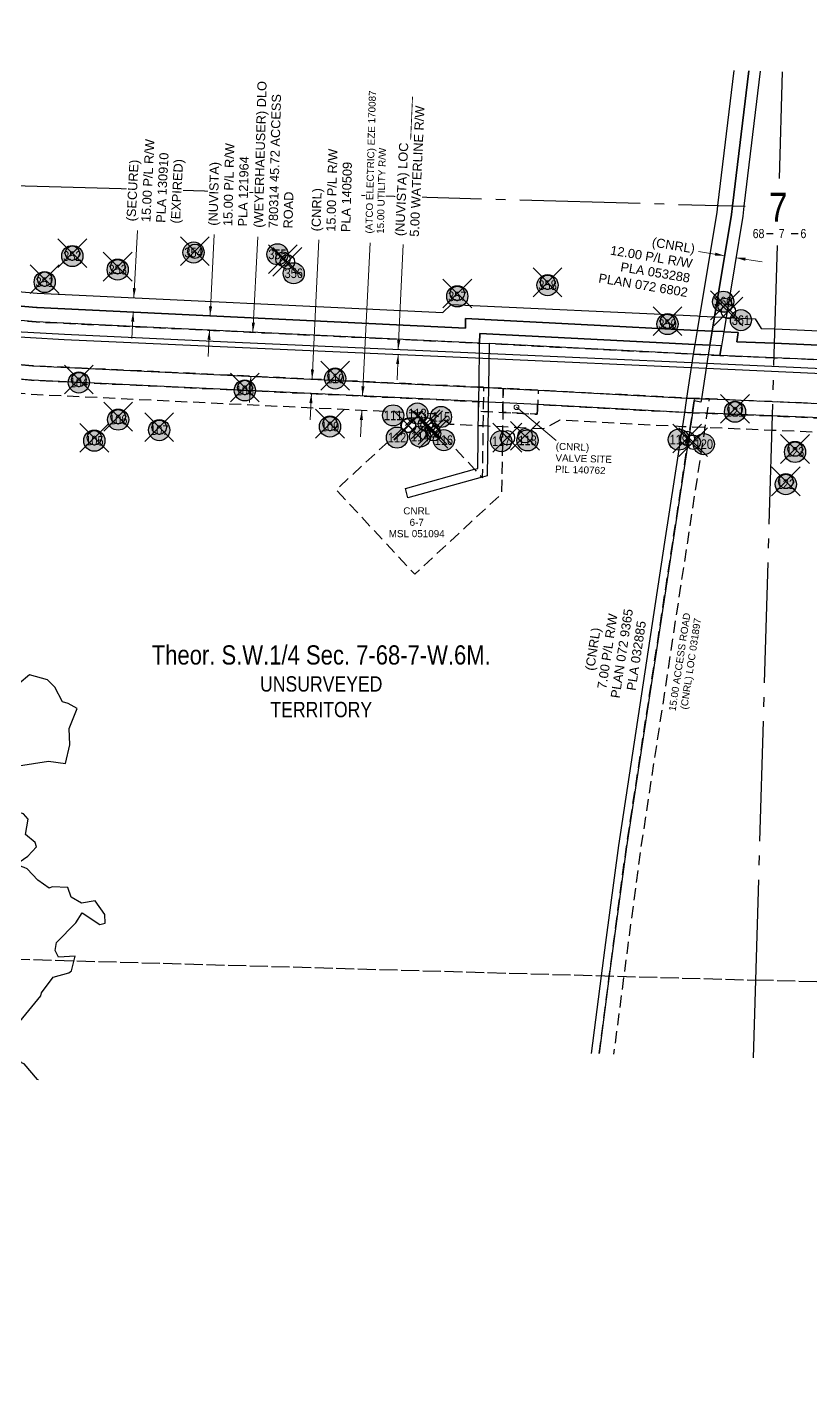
# Model space of a CAD drawing. Extents: x 363066 to 375462, y 6077936 to 6083550.
# Drawn here: x 367314 to 368129, y 6081287 to 6082714 of the extents above; entities that cross this region are included whole.
import ezdxf
from ezdxf.enums import TextEntityAlignment as Align

# ---------------------------------------------------------------- set-up
doc = ezdxf.new("R2010")
doc.units = 0
doc.header["$LTSCALE"] = 5
doc.header["$PDMODE"] = 35
doc.header["$PDSIZE"] = 15
for name, pattern in [('foc-ACCESSROAD', [3.75, 2.5, -1.25]), ('foc-FLOWLINE', [3.75, 2.5, -1.25]), ('foc-QUARTERLINE', [33, 25, -3, 2, -3]), ('foc-UNSURVEYED', [12.5, 10, -2.5]), ('UNSURVEY_LINE', [4.5, 3.75, -0.75])]:
    doc.linetypes.add(name, pattern=pattern)
for name, color, linetype in [('10', 1, 'Continuous'), ('9', 3, 'Continuous'), ('AS-UNDERLAY-H', 141, 'Continuous'), ('C-RW', 13, 'Continuous'), ('C-SYMBOL', 7, 'Continuous'), ('CG-NOTES', 7, 'Continuous'), ('F-AR', 190, 'foc-ACCESSROAD'), ('F-EZE', 190, 'foc-FLOWLINE'), ('F-RW', 190, 'Continuous'), ('F-WS', 190, 'foc-ACCESSROAD'), ('L-QSEC', 8, 'foc-QUARTERLINE'), ('L-SECLBL', 7, 'Continuous'), ('L-UNS-T', 3, 'Continuous'), ('L-USEC', 7, 'foc-UNSURVEYED'), ('P-PROPOSED', 10, 'Continuous'), ('P-STATION', 7, 'Continuous'), ('T-CREEK', 160, 'Continuous'), ('T-WATER', 160, 'Continuous')]:
    doc.layers.add(name, color=color, linetype=linetype)
for name, color, linetype, lineweight in [('C-AR-T', 13, 'Continuous', 9), ('C-RW-T', 13, 'Continuous', 9), ('F-AR-T', 190, 'Continuous', 9), ('F-EZE-T', 190, 'Continuous', 9), ('F-RW-T', 190, 'Continuous', 9), ('F-WS-T', 190, 'Continuous', 9)]:
    doc.layers.add(name, color=color, linetype=linetype, lineweight=lineweight)
doc.layers.add('Waypoints_00892-25_-RF_wi', color=7, linetype='Continuous', plot=False)
doc.layers.add('Waypoints_Layer_7', color=7, linetype='Continuous', plot=False)
doc.styles.add('175L', font='ARIALN.TTF', dxfattribs={"height": 20})
doc.styles.add('80CG', font='ARIALN.TTF', dxfattribs={"height": 10})
doc.styles.add('80L', font='ARIALN.TTF', dxfattribs={"height": 10})
doc.styles.add('A60', font='arial.ttf', dxfattribs={"height": 7.35})
doc.styles.add('A80', font='arial.ttf', dxfattribs={"height": 9.5})
doc.styles.add('foc-LtypeFont', font='ARIALN.TTF', dxfattribs={"height": 7.35})
doc.styles.add('SIMPLEX', font='ARIALN.TTF')
doc.linetypes.add('foc-TOPO-flowdirection-NOLINE', pattern='A,0,[">",foc-LtypeFont,S=0.3,R=0,X=0,Y=-0.945],-20,[">",foc-LtypeFont,S=0.3,R=0,X=0,Y=-0.945],0', length=20)
doc.dimstyles.new('Compass 5 000', dxfattribs={"dimscale": 5, "dimtxt": 9, "dimasz": 2, "dimexe": 0.2, "dimexo": 0.0625, "dimgap": 0.5, "dimtad": 0, "dimtih": 1, "dimtoh": 1, "dimzin": 0, "dimdsep": 46, "dimtxsty": '80CG', "dimcen": 0.1, "dimse1": 1, "dimse2": 1, "dimclrd": 256, "dimclrt": 256, "dimaunit": 1, "dimadec": 4, "dimazin": 0, "dimtfac": 0.06, "dimtofl": 0, "dimtmove": 0, "dimatfit": 1, "dimfxl": 0.2, "dimtolj": 1, "dimtzin": 0, "dimlwd": -1, "dimarcsym": 0})

# ---------------------------------------------------------------- blocks, each defined once
blk = doc.blocks.new('L-SECLBL')
at = {"layer": '9', "color": 7}
for p, q in [((-5.1, -27.8), (-12.3, -27.8)), ((20.7, -27.8), (13.5, -27.8))]:
    blk.add_line(p, q, dxfattribs=at)
at = {"layer": '10', "color": 2, "style": 'SIMPLEX'}
blk.add_attdef('SEC', text='', height=30, dxfattribs=at).set_placement((0, 0), align=Align.MIDDLE)
at = {"layer": '10', "color": 5, "style": '80L'}
blk.add_attdef('TWP', text='', height=9.5, dxfattribs=at).set_placement((-14.4, -27.4), align=Align.MIDDLE_RIGHT)
blk.add_attdef('RGE', text='', height=9.5, dxfattribs=at).set_placement((3.6, -27.4), align=Align.MIDDLE_CENTER)
blk.add_attdef('MER', text='', height=9.5, dxfattribs=at).set_placement((23.2, -27.4), align=Align.MIDDLE_LEFT)
blk = doc.blocks.new('*U428')
at = {"layer": 'AS-UNDERLAY-H'}
h = blk.add_hatch(color=256, dxfattribs=at)
h.dxf.hatch_style = 1
edge = h.paths.add_edge_path()
edge.add_arc((0, 0), 11, 0, 360)
at = {"layer": 'CG-NOTES', "color": 182}
blk.add_circle((0, 0), 11, dxfattribs=at)
at = {"color": 182, "style": '80L'}
blk.add_attdef('#', text='', height=10, dxfattribs=at).set_placement((0, 0), align=Align.MIDDLE_CENTER)
blk = doc.blocks.new('Photo_Location')
at = {"layer": 'AS-UNDERLAY-H'}
h = blk.add_hatch(color=256, dxfattribs=at)
h.dxf.hatch_style = 1
edge = h.paths.add_edge_path()
edge.add_arc((0, 0), 11, 0, 360)
at = {"layer": 'CG-NOTES', "color": 182}
blk.add_circle((0, 0), 11, dxfattribs=at)
at = {"color": 182, "style": '80L'}
blk.add_attdef('#', text='', height=10, dxfattribs=at).set_placement((0, 0), align=Align.MIDDLE_CENTER)

msp = doc.modelspace()

# ---------------------------------------------------------------- linework, layer by layer
at = {"layer": 'C-RW', "flags": 128}
for points in [[(368453.2, 6082355), (368090.5, 6082370.3), (368034.3, 6082372.6), (368036, 6082382.6), (368023.9, 6082383.2), (368008.7, 6082384), (367784.7, 6082395.5), (367784.5, 6082385.5), (367323.4, 6082407.5), (367295.2, 6082410), (367265.1, 6082412.6), (367234.4, 6082415.4), (367233.6, 6082415.5), (367190.6, 6082422.2), (367093.2, 6082438.5), (367041.1, 6082444.4), (367002.4, 6082445.8), (366526.7, 6082452.4), (366482.1, 6082454.4), (366459.9, 6082455.7), (366027.4, 6082481.2), (366007.4, 6082482.4), (365899.8, 6082488.7)], [(367295.6, 6082425), (367323.5, 6082422.6), (367324.4, 6082422.5), (367769.7, 6082401.2), (367769.9, 6082411.2), (368010.4, 6082398.8), (368011.2, 6082398.8), (368026.4, 6082398), (368037.6, 6082397.5), (368038.4, 6082397.4), (368053.5, 6082396.7), (368051.9, 6082386.9), (368091, 6082385.3), (368144.8, 6082383)]]:
    msp.add_lwpolyline(points, dxfattribs=at)
at = {"layer": 'F-AR', "flags": 128}
for points in [[(363088.6, 6082684.4), (363145.3, 6082696.6), (363190.6, 6082699.6), (363201.1, 6082697.6), (363347.9, 6082669.7), (363379.9, 6082663.6), (363767.1, 6082593.3), (363767.1, 6082593.3), (363767.1, 6082593.3), (363767.1, 6082593.3), (363767.1, 6082593.3), (363767.1, 6082593.3), (363767.1, 6082593.3), (363767.1, 6082593.3), (363838.4, 6082579.9), (363893.5, 6082565.5), (363957.1, 6082533.1), (363957.1, 6082533.1), (363957.1, 6082533.1), (364001.6, 6082501.1), (364031.2, 6082479.9), (364056.8, 6082461.4), (364149.6, 6082376.9), (364170.9, 6082356.1), (364178.7, 6082348.4), (364182.9, 6082344.4), (364197.7, 6082329.8), (364204.7, 6082323), (364215.5, 6082312.4), (364226, 6082302.1), (364229.6, 6082299.6), (364232.6, 6082297.2), (364254.6, 6082280.5), (364277.1, 6082263.5), (364287.8, 6082255.5), (364298.7, 6082247.9), (364309.9, 6082240.6), (364321.4, 6082233.8), (364333.1, 6082227.4), (364345, 6082221.4), (364357.1, 6082215.8), (364369.4, 6082210.6), (364381.9, 6082205.9), (364394.5, 6082201.6), (364407.3, 6082197.7), (364420.2, 6082194.4), (364433.2, 6082191.4), (364446.3, 6082188.9), (364448.7, 6082188.6), (364452, 6082188.1), (364459.5, 6082186.9), (364459.9, 6082186.9), (364462.7, 6082186.5), (364472.9, 6082185.4), (364486, 6082184.3), (364499.3, 6082183.7), (364512.7, 6082183.5), (364526, 6082183.8), (364552.6, 6082185.9), (364608.5, 6082193.6), (364643.5, 6082198.4), (364704.8, 6082217.6), (364806.9, 6082249.7), (364820.8, 6082253.1), (365057.5, 6082311.7), (365075, 6082316), (365083.8, 6082318.2), (365093.1, 6082320.6), (365143.9, 6082333.7), (365144.4, 6082333.9), (365158.5, 6082337.5), (365158.9, 6082337.6), (365177.8, 6082342.5), (365192.1, 6082346.4), (365200.9, 6082348.8), (365216.4, 6082353.1), (365233.1, 6082357.8), (365235.7, 6082358.5), (365243.7, 6082360.7), (365267.4, 6082367.6), (365282.7, 6082372.1), (365290.7, 6082374.2), (365296.4, 6082375.6), (365310.9, 6082379.3), (365311.9, 6082379.5), (365361.8, 6082392.2), (365366.6, 6082393.4), (365473.4, 6082420.5), (365633.5, 6082461.1), (365638.8, 6082462.5), (365663.9, 6082468.9), (365670.8, 6082470.6), (365696.7, 6082475.1), (365712.4, 6082477.8), (365727.1, 6082480.4), (365730.9, 6082481), (365780.8, 6082485.7), (365810.4, 6082488.5), (365899.8, 6082488.7), (366007.4, 6082482.4), (366027.4, 6082481.2), (366459.9, 6082455.7), (366482.1, 6082454.4), (366526.7, 6082452.4), (367002.4, 6082445.8), (367041.1, 6082444.4), (367093.2, 6082438.5), (367190.6, 6082422.2), (367233.6, 6082415.4), (367234.4, 6082415.3), (367265.1, 6082412.6), (367295.2, 6082410), (367323.4, 6082407.5), (367784.5, 6082385.5), (367794.5, 6082385), (368007.1, 6082374), (368022.3, 6082373.2), (368034.3, 6082372.6), (368090.5, 6082370.3), (368453.2, 6082355), (368464.2, 6082354.5), (368465, 6082354.5), (368471.2, 6082354.2), (368477.4, 6082353.9), (368489.4, 6082353.4), (368489.9, 6082353.4), (368496, 6082353.2), (368501.8, 6082352.9), (368506, 6082352.7), (368518.2, 6082352.2), (368617, 6082348.1), (368683, 6082343), (368735, 6082336.8), (368770.1, 6082332.1), (368780.2, 6082330.7), (368824.5, 6082324.6), (368831.9, 6082323.6), (368853.1, 6082320.6), (368889.3, 6082315.6), (368895.5, 6082314.7), (368898.9, 6082314.2), (368910.7, 6082312.6), (368925.5, 6082310.8), (368930.3, 6082309.9), (369239.7, 6082267.6), (369716.2, 6082195.3), (369718.7, 6082194.9), (369747.2, 6082190.5), (369754.6, 6082189.3), (369795.4, 6082182.6), (369892.1, 6082166.5), (370185.2, 6082123.8), (370200, 6082121.6), (370521.8, 6082074.7), (370551.8, 6082070.3), (370764.8, 6082039.3), (370774.6, 6082037.8), (370784.6, 6082036.4), (370809.3, 6082032.8), (370824.1, 6082030.6), (370843.9, 6082027.7), (370900.2, 6082019.5), (370903.3, 6082019), (370904.7, 6082018.6), (370942.1, 6082008), (370961.5, 6082002.5), (371019.4, 6081986.1), (371020.1, 6081985.8), (371052.9, 6081971.2), (371076.6, 6081958.8), (371099.7, 6081945.2), (371122.1, 6081930.5), (371143.7, 6081914.7), (371165.6, 6081895.4), (371338.6, 6081731.3), (371345.9, 6081724.3), (371356.8, 6081714), (371448.8, 6081626.8), (371614.2, 6081469.9), (371617.4, 6081466.8), (371630.5, 6081454.4), (371637.4, 6081447.9), (371649.5, 6081436.4), (371650.5, 6081435.5), (371667.8, 6081419.9), (371691.5, 6081398.7), (371734.6, 6081359.9), (372006, 6081102.5), (372124.1, 6080989.6), (372153.5, 6080961.5), (372325.5, 6080797.1), (372335.8, 6080787.3), (372400.3, 6080726.9), (372422.5, 6080706.9), (372438, 6080692.8), (372469.9, 6080664), (372541.9, 6080603.8), (372703.7, 6080494.3), (372932.5, 6080334.2), (372933.1, 6080333.8), (373066.8, 6080242), (373464.5, 6079970.1), (373510.5, 6079938.6), (373687.1, 6079817.9), (373724.1, 6079792.6), (373753.8, 6079772.3), (374150.8, 6079501), (374155.7, 6079497.3), (374174.2, 6079483.5), (374176.1, 6079482.1), (374176.7, 6079481.7), (374194.6, 6079468.3), (374198.6, 6079465.3), (374201, 6079463.5), (374214.8, 6079454.3), (374215.4, 6079454), (374280.4, 6079410), (374302.7, 6079394.9), (374319.3, 6079383.6), (374325.4, 6079379.6), (374340.3, 6079369.4), (374535.7, 6079237.3), (374571.6, 6079213), (374616.3, 6079182.3)], [(374614.7, 6079127.8), (374545.7, 6079175.4), (374534.2, 6079183.1), (374316, 6079330.4), (374301, 6079340.5), (374291.7, 6079346.8), (374275.1, 6079358), (374252.7, 6079373.1), (374194.3, 6079412.5), (374180.1, 6079422.1), (374177.8, 6079423.8), (374177.5, 6079424.1), (374173.6, 6079426.9), (374155.7, 6079440.3), (374153.4, 6079442), (374153.1, 6079442.3), (374135.3, 6079455.5), (374124.2, 6079463.8), (373752.2, 6079718), (373722.6, 6079738.3), (373661.4, 6079780.1), (373598.4, 6079823.2), (373426.1, 6079941), (373380, 6079972.5), (373040.9, 6080204.4), (373025.1, 6080215.2), (373000.2, 6080232.4), (372976.4, 6080248.8), (372973, 6080251.2), (372964.7, 6080256.8), (372931, 6080280), (372924.9, 6080284.2), (372703.7, 6080438.6), (372514.4, 6080567.2), (372439.9, 6080629.5), (372369.4, 6080693.2), (372304.4, 6080754.1), (372257.3, 6080799.1), (372151.8, 6080899.9), (372122.4, 6080928), (371974.4, 6081069.4), (371703.6, 6081326.3), (371676.6, 6081350.6), (371654, 6081370.9), (371650.3, 6081374.2), (371640.8, 6081382.8), (371627.7, 6081394.6), (371620.7, 6081400.8), (371618.1, 6081403.2), (371607.7, 6081413.1), (371380.2, 6081628.8), (371336.8, 6081669.9), (371325.4, 6081680.8), (371314.5, 6081691.1), (371134.1, 6081862.1), (371112.3, 6081881.2), (371090.5, 6081896.7), (371068, 6081911.1), (371044.7, 6081924.1), (371033.3, 6081929.9), (371004.4, 6081942.8), (370896.2, 6081973.9), (370837.3, 6081982.5), (370817.5, 6081985.3), (370802.7, 6081987.5), (370778, 6081991.1), (370758.2, 6081994), (370550.5, 6082024.2), (370520.4, 6082028.5), (370350.1, 6082053.3), (370271.6, 6082065.8), (370241.3, 6082070.1), (370193.5, 6082076.9), (370178.6, 6082079), (370132.4, 6082085.6), (369884.4, 6082121.5), (369881, 6082122.1), (369840.3, 6082128.8), (369740.3, 6082145.4), (369717.3, 6082148.8), (369233.1, 6082222.4), (368924.2, 6082264.6), (368916.8, 6082265.6), (368902.1, 6082267.6), (368894.1, 6082268.7), (368882.3, 6082270.4), (368800.8, 6082281.9), (368678.4, 6082297.5), (368614.3, 6082302.4), (368549.6, 6082305.1), (368533.5, 6082305.8), (368521.1, 6082306.3), (368516.4, 6082306.5), (368496.5, 6082307.4), (368488.5, 6082307.7), (368462.3, 6082308.8), (368451.3, 6082309.3), (368089.2, 6082324.6), (368023.2, 6082327.4), (368015.2, 6082327.7), (368008.1, 6082328), (368000.1, 6082328.3), (367845.5, 6082336.5), (367809, 6082338.4), (367793.9, 6082339.2), (367789, 6082339.5), (367783.9, 6082339.8), (367782.3, 6082339.8), (367320.3, 6082361.9), (367319.5, 6082362), (367293.9, 6082364.2), (367263.8, 6082366.9), (367228.1, 6082370), (367182.5, 6082377.2), (367181.2, 6082377.4), (367180, 6082377.6), (367086.1, 6082393.2), (367036.9, 6082398.8), (367000.5, 6082400.2), (366542.2, 6082406.5), (366530.9, 6082406.7), (366524.5, 6082406.8), (366514.6, 6082407.2), (366478.9, 6082408.9), (366458.6, 6082410.1), (366008.3, 6082436.6), (365897.7, 6082443.1), (365812.6, 6082442.8), (365735.7, 6082435.5), (365734.9, 6082435.4), (365720.2, 6082432.8), (365680.4, 6082425.9), (365662.5, 6082421.3), (365632.1, 6082413.6), (365325.9, 6082335.9), (365324.8, 6082335.6), (365310.3, 6082331.6), (365281.4, 6082323.6), (365257.6, 6082317.1), (365252, 6082315.5), (365249.6, 6082314.9), (365247, 6082314.1), (365230.3, 6082309.5), (365214.7, 6082305.2), (365168.8, 6082292.6), (365157, 6082289.3), (365154.4, 6082288.6), (365103.1, 6082274.4), (365089.3, 6082271), (365071.8, 6082266.8), (364882.8, 6082220.8), (364819.3, 6082205.4), (364772.3, 6082191.6), (364655.5, 6082157.3), (364593.2, 6082146.6), (364557.7, 6082140.5), (364542.8, 6082139.1), (364527.9, 6082138.2), (364513, 6082137.8), (364498, 6082138), (364483.1, 6082138.7), (364468.2, 6082139.9), (364453.4, 6082141.6), (364438.6, 6082143.9), (364436.4, 6082144.3), (364430.9, 6082145.3), (364423.9, 6082146.7), (364422.5, 6082147), (364421.2, 6082147.3), (364413.6, 6082149), (364409.3, 6082150), (364394.9, 6082153.7), (364380.6, 6082158.1), (364366.4, 6082162.9), (364352.5, 6082168.2), (364338.7, 6082173.9), (364325.1, 6082180.2), (364317.9, 6082183.8), (364316.4, 6082184.6), (364311.8, 6082187.1), (364298.7, 6082194.3), (364292.6, 6082197.7), (364291, 6082198.7), (364288.5, 6082200.2), (364285.9, 6082201.8), (364281.7, 6082204.5), (364277.9, 6082206.9), (364273.3, 6082209.9), (364249.1, 6082227.4), (364237.9, 6082235.9), (364220.4, 6082249.3), (364212.9, 6082255), (364194.6, 6082269), (364190.3, 6082273.2), (364190, 6082273.5), (364175, 6082288.1), (364160.2, 6082302.6), (364156.1, 6082306.7), (364152.4, 6082310.3), (364148.3, 6082314.3), (364118.2, 6082343.7), (364029.5, 6082424.5), (364028, 6082425.8), (364000, 6082446), (363989, 6082453.9), (363972.7, 6082465.6), (363949.6, 6082482.2), (363939.2, 6082487.5), (363936.4, 6082488.9), (363921.2, 6082496.6), (363918.4, 6082498), (363880, 6082517.4), (363807.1, 6082539.1), (363778.1, 6082544.4), (363738.7, 6082551.6), (363724.1, 6082554.3), (363719.1, 6082555.2), (363709.4, 6082557), (363371.5, 6082618.7), (363199.7, 6082651.4), (363187.7, 6082653.6), (363151.6, 6082651.3), (363087.3, 6082637.4)], [(367908.8, 6081646.4), (367919.4, 6081727.1), (367923.8, 6081761), (367937.2, 6081861.5), (367977.7, 6082127.9), (367978.4, 6082132.7), (367985.4, 6082178.5), (368005.1, 6082308.1), (368007.7, 6082325.3), (368008.1, 6082328), (368015.2, 6082327.7), (368023.2, 6082327.4), (368020.2, 6082307.5), (368000.6, 6082178.6), (367993.6, 6082132.8), (367952, 6081859.4), (367938.7, 6081759.1), (367934.4, 6081726.7), (367923.9, 6081645.9)]]:
    msp.add_lwpolyline(points, dxfattribs=at)
at = {"layer": 'F-EZE', "flags": 128}
msp.add_lwpolyline([(374537.7, 6079045.1), (374568.4, 6079089.9), (374547.2, 6079104.5), (374532.3, 6079114.7), (374524.1, 6079120.3), (374286.7, 6079283.4), (374283.4, 6079285.7), (374272.6, 6079271.2), (374261, 6079255.7), (374221, 6079285.5), (374199.3, 6079301.7), (374187.3, 6079310.6), (374154.9, 6079334.8), (374138.8, 6079346.9), (374138.2, 6079347.3), (374134.6, 6079350), (374117.7, 6079362.6), (374114.4, 6079365.1), (374113.8, 6079365.5), (374097.3, 6079377.8), (374072.9, 6079396.1), (374088.3, 6079427.8), (374031, 6079467), (373750.6, 6079658.6), (373742.6, 6079664), (373721, 6079678.8), (373637.3, 6079736), (373472.4, 6079806.1), (373349, 6079884.4), (373346.3, 6079880.2), (373270.7, 6079928.2), (373243.1, 6079946.2), (373194.7, 6079977.8), (373011.2, 6080097.5), (372943.2, 6080172.3), (372934.2, 6080182.4), (372928.4, 6080188.9), (372927.2, 6080190.3), (372869.5, 6080255), (372869.1, 6080255.4), (372855.7, 6080266.1), (372551.6, 6080476.1), (372481.3, 6080523.2), (372403.6, 6080588.1), (372266.7, 6080714), (372174.6, 6080801.4), (372149.6, 6080825.1), (372120.3, 6080853), (371815.3, 6081142.4), (371680.7, 6081270.1), (371676.6, 6081265.8), (371673.3, 6081263.4), (371662.8, 6081273.4), (371640.2, 6081294.8), (371636.8, 6081298.1), (371627.1, 6081307.3), (371614, 6081319.7), (371607.2, 6081326.2), (371594.1, 6081338.6), (371581.2, 6081350.9), (371582.1, 6081356.3), (371579.1, 6081359.1), (371582.8, 6081363), (371441.1, 6081497.6), (371334.8, 6081598.4), (371325.1, 6081607.7), (371300.4, 6081631), (371288.8, 6081642.1), (371277.9, 6081652.4), (371116.1, 6081806), (371065.3, 6081846.2), (371025.7, 6081873), (370957.1, 6081901.5), (370913, 6081915), (370793.4, 6081933.6), (370794, 6081938.1), (370788.3, 6081938.9), (370789.1, 6081944.8), (370794.9, 6081944), (370796.3, 6081953.4), (370773, 6081957), (370753.2, 6081960.1), (370549.5, 6081991.8), (370519.5, 6081996.5), (370349.5, 6082023), (370231.7, 6081935.4), (370103.2, 6081954.2), (370016.1, 6082071.3), (369866.7, 6082091.7), (369838.4, 6082111.7), (369716.7, 6082128.7), (369715, 6082129), (369230.2, 6082202.6), (368935.4, 6082243.7), (368927.9, 6082206.1), (368922.5, 6082206.8), (368892.4, 6082210.7), (368890.8, 6082211), (368875.9, 6082212.9), (368870.9, 6082213.6), (368866, 6082214.2), (368853.1, 6082215.9), (368847.2, 6082216.7), (368775.1, 6082226.8), (368687.9, 6082237), (368546.6, 6082245.1), (368478.4, 6082278.7), (368088.3, 6082294.7), (368018.7, 6082297.6), (368003.6, 6082298.2), (367995.6, 6082298.5), (367868, 6082305.3), (367850.5, 6082296.2), (367808.4, 6082298.3), (367793.2, 6082299), (367788.4, 6082299.3), (367783.2, 6082299.5), (367754.4, 6082300.9), (367737, 6082311.9), (367725.4, 6082312.4), (367721.4, 6082312.6), (367317.5, 6082332.1), (367293, 6082334.2), (367262.9, 6082336.8), (367224.5, 6082340.2), (367177.5, 6082347.6), (367081.9, 6082363.5), (367034.7, 6082368.9), (366999.7, 6082370.2), (366523.5, 6082376.8), (366518.8, 6082376.9), (366506.3, 6082377.6), (366457.7, 6082380.4), (365896.8, 6082413.1), (365814.5, 6082412.9), (365740.2, 6082405.8), (365686.7, 6082396.5), (365661.6, 6082390.2), (365631.2, 6082382.4), (365333.7, 6082307), (365319.4, 6082303), (365288.3, 6082294.4), (365266.6, 6082288.5), (365263.6, 6082298), (365262.1, 6082302.8), (365285.9, 6082309.3), (365314.8, 6082317.3), (365329.3, 6082321.3), (365329.8, 6082321.4), (365631.6, 6082398), (365662, 6082405.7), (365683.5, 6082411.2), (365738.2, 6082420.7), (365813.7, 6082427.9), (365897.2, 6082428.1), (366458.1, 6082395.1), (366478.2, 6082393.9), (366507.8, 6082392.5), (366515.4, 6082392.2), (366524.1, 6082391.8), (366532.9, 6082391.7), (367000.1, 6082385.2), (367035.8, 6082383.8), (367084, 6082378.4), (367180.1, 6082362.3), (367226.3, 6082355.1), (367263.3, 6082351.9), (367293.4, 6082349.2), (367318.5, 6082347), (367783.6, 6082324.6), (367783.5, 6082320.5), (367783.4, 6082314.8), (367788.6, 6082314.5), (367793.4, 6082314.2), (367808.6, 6082313.4), (367844.5, 6082311.5), (367844.7, 6082316.5), (367844.9, 6082321.5), (367997.8, 6082313.4), (367999.4, 6082313.4), (368005.9, 6082313.1), (368020.9, 6082312.5), (368088.8, 6082309.7), (368482.2, 6082293.5), (368550.5, 6082259.9), (368689.2, 6082251.9), (368781.5, 6082240.9), (368850.2, 6082231.4), (368856, 6082230.6), (368868.9, 6082228.9), (368873.9, 6082228.3), (368878.8, 6082227.7), (368892.9, 6082225.9), (368893.8, 6082225.7), (368908.8, 6082223.8), (368916, 6082261.6), (368920.8, 6082260.9), (368924.1, 6082260.4), (369232.4, 6082217.4), (369717.2, 6082143.8), (369739.6, 6082140.4), (369844.1, 6082126.1), (369872.4, 6082106.1), (370011.9, 6082087), (370106.6, 6081959.7), (370230.1, 6081941.7), (370358.1, 6082036.8), (370519.9, 6082011.6), (370550, 6082006.9), (370755.4, 6081974.9), (370775.2, 6081971.9), (370799.9, 6081968), (370813.2, 6081965.9), (370810.4, 6081946.1), (370916.3, 6081929.6), (370962.1, 6081915.6), (371032.9, 6081886.3), (371074.2, 6081858.3), (371125.9, 6081817.3), (371288.2, 6081663.3), (371299.1, 6081653), (371322.9, 6081630.4), (371335.4, 6081618.5), (371599.4, 6081367.9), (371597.3, 6081356.3), (371610.4, 6081343.9), (371617.3, 6081337.3), (371630.3, 6081325), (371639.8, 6081316), (371643.4, 6081312.5), (371650.6, 6081305.7), (371666, 6081291.1), (371668.8, 6081288.5), (371672.4, 6081285), (371679.2, 6081292.3), (372120.8, 6080873.2), (372150.2, 6080845.3), (372197.1, 6080800.8), (372277, 6080724.9), (372413.6, 6080599.4), (372490.4, 6080535.2), (372560, 6080488.5), (372864.5, 6080278.2), (372879.3, 6080266.6), (372929, 6080210.8), (372935, 6080204.1), (372942, 6080196.2), (372943.9, 6080194.1), (372954.1, 6080182.6), (372998.6, 6080133.5), (373004.3, 6080127.3), (373008, 6080123.2), (373235.5, 6079976.6), (373284.5, 6079945), (373479.4, 6079819.5), (373644.5, 6079749.3), (373721.5, 6079696.7), (373751.1, 6079676.4), (374103.9, 6079435.3), (374119.7, 6079423.5), (374106.3, 6079396.1), (374123.1, 6079383.5), (374123.6, 6079383.2), (374126.6, 6079380.9), (374143.8, 6079368.1), (374147.4, 6079365.3), (374147.9, 6079365), (374162, 6079354.5), (374164.2, 6079353.2), (374199.2, 6079326.7), (374211.3, 6079317.7), (374232.9, 6079301.5), (374236.9, 6079298.6), (374242.9, 6079306.6), (374254.9, 6079297.6), (374255.6, 6079298.6), (374267.6, 6079314.6), (374279.8, 6079306.3), (374294.6, 6079296.1), (374532.8, 6079132.5), (374574.6, 6079103.7), (374589.2, 6079093.7), (374586.5, 6079089.9), (374592.1, 6079086.1), (374588.7, 6079081.2), (374583.1, 6079085), (374555.5, 6079044.6)], dxfattribs=at)
at = {"layer": 'F-RW', "flags": 128}
for points in [[(368076.4, 6082668.4), (368059.5, 6082528), (368058.3, 6082517.7), (368040.9, 6082412.3), (368038.4, 6082397.4), (368036, 6082382.6), (368034.3, 6082372.6), (368022.3, 6082373.2), (368007.1, 6082374), (367794.5, 6082385), (367793.9, 6082340), (367793.5, 6082320), (367792.3, 6082247.5), (367787.6, 6082246.2), (367787, 6082246), (367709.9, 6082224.7), (367707.3, 6082234.3), (367779.3, 6082254.2), (367782.5, 6082255.1), (367783.5, 6082320.5), (367783.9, 6082340.5), (367784.5, 6082385.5), (367784.7, 6082395.5), (368008.7, 6082383.9), (368023.9, 6082383.2), (368026.4, 6082398), (368028.8, 6082412.9), (368046.4, 6082519.4), (368047.5, 6082528.3), (368064.4, 6082668.8)], [(367900.8, 6081646.6), (367911.3, 6081727.3), (367915.9, 6081762.1), (367929.3, 6081862.7), (367969.7, 6082128.1), (367970.3, 6082132.6), (367977.3, 6082178.4), (367997.1, 6082308.5), (368000.1, 6082328.3), (368007.1, 6082374), (368008.7, 6082383.9), (368011.2, 6082398.8), (368013.6, 6082413.7), (368031.6, 6082521.5), (368032.4, 6082528.7), (368049.3, 6082669.2)], [(368064.4, 6082668.8), (368047.5, 6082528.3), (368046.4, 6082519.4), (368028.8, 6082412.9), (368026.4, 6082398), (368023.9, 6082383.2), (368022.3, 6082373.2), (368015.2, 6082327.7), (368014.6, 6082324.2), (368007.7, 6082325.3), (368005.1, 6082308.1), (367985.4, 6082178.5), (367978.4, 6082132.7), (367977.7, 6082127.9), (367937.2, 6081861.5), (367923.8, 6081761), (367919.4, 6081727.1), (367908.8, 6081646.4)], [(367296.1, 6082440), (367324.5, 6082437.5), (367746.2, 6082417.3), (367755.1, 6082425.8), (368011.2, 6082413.8), (368013.6, 6082413.7), (368028.8, 6082412.9), (368038.3, 6082412.4), (368040.9, 6082412.3), (368071.1, 6082410.9), (368077.2, 6082400.8), (368091.4, 6082400.2), (368145.5, 6082398)], [(368144.8, 6082383), (368091, 6082385.3), (368051.9, 6082386.9), (368053.5, 6082396.7), (368038.4, 6082397.4), (368037.6, 6082397.5), (368026.4, 6082398), (368011.2, 6082398.8), (368010.4, 6082398.8), (367769.9, 6082411.2), (367769.7, 6082401.2), (367324.4, 6082422.5), (367323.5, 6082422.6), (367295.6, 6082425)], [(367293.9, 6082364.2), (367319.5, 6082362), (367320.3, 6082361.9), (367782.3, 6082339.8), (367783.9, 6082339.8), (367789, 6082339.5), (367793.9, 6082339.2), (367809, 6082338.4), (367845.5, 6082336.5), (368000.1, 6082328.3), (368008.1, 6082328), (368015.2, 6082327.7), (368023.2, 6082327.4), (368089.2, 6082324.6), (368451.3, 6082309.3)], [(368482.2, 6082293.5), (368088.8, 6082309.7), (368020.9, 6082312.5), (368005.9, 6082313.1), (367999.4, 6082313.3), (367997.8, 6082313.4), (367844.9, 6082321.5), (367808.8, 6082323.4), (367808.3, 6082323.4), (367793.6, 6082324.2), (367788.8, 6082324.4), (367783.6, 6082324.6), (367318.5, 6082347), (367293.4, 6082349.2)]]:
    msp.add_lwpolyline(points, dxfattribs=at)
at = {"layer": 'F-WS', "flags": 128}
for points in [[(367808.7, 6082318.4), (367807.4, 6082228.8), (367717, 6082145), (367635.4, 6082233), (367723.5, 6082314.5), (367779.3, 6082254.2), (367787, 6082246), (367787.6, 6082245.3), (367787.6, 6082246.2), (367788.7, 6082319.5), (367789, 6082339.5), (367793.9, 6082339.2), (367809, 6082338.4), (367808.7, 6082318.4)], [(367844.7, 6082316.5), (367844.5, 6082311.5), (367808.6, 6082313.4), (367808.7, 6082318.4), (367809, 6082338.4), (367845.5, 6082336.5), (367844.7, 6082316.5)]]:
    msp.add_lwpolyline(points, close=True, dxfattribs=at)
at = {"layer": 'L-QSEC'}
for p, q in [((368099.3, 6082667.8), (368096, 6082556.9)), ((367299.3, 6082549.6), (367603, 6082540.9)), ((367661.5, 6082539.3), (368060.7, 6082527.9)), ((368094, 6082487), (368071.5, 6081722.8)), ((368071.5, 6081722.8), (368069.1, 6081641.8))]:
    msp.add_line(p, q, dxfattribs=at)
at = {"layer": 'L-USEC', "linetype": 'UNSURVEY_LINE'}
for p in [(367275.6, 6081745.4), (368877.5, 6081699.9)]:
    msp.add_line(p, (368071.5, 6081722.8), dxfattribs=at)
at = {"layer": 'P-PROPOSED', "flags": 128}
for points in [[(368171.4, 6082357.4), (368012.7, 6082364.7), (367795.9, 6082374.5), (367522.4, 6082386.5), (367352.8, 6082394.3), (367282.5, 6082398.4), (367226.4, 6082404.5), (367167.9, 6082414.6), (367061.4, 6082432.4), (367022.6, 6082435.6), (367014.2, 6082443.4), (367007.4, 6082446.7), (366998.9, 6082444.1), (366998.3, 6082430.9), (366988.2, 6082431), (366917.9, 6082436.7), (366590.9, 6082440), (366528, 6082440), (366075.2, 6082466.3), (366044, 6082474.2), (366023.8, 6082474.4), (365990.5, 6082471.2), (365927, 6082474.9), (365867.2, 6082485.7)], [(365878.3, 6082478.6), (365926.4, 6082469.9), (365990.6, 6082466.2), (366024, 6082469.4), (366043.3, 6082469.2), (366074.5, 6082461.3), (366527.8, 6082435), (366590.8, 6082435), (366917.7, 6082431.7), (366987.9, 6082426), (367003, 6082425.8), (367003.7, 6082440.3), (367007, 6082441.3), (367011.3, 6082439.2), (367020.5, 6082430.7), (367060.8, 6082427.5), (367167, 6082409.7), (367225.7, 6082399.6), (367282.1, 6082393.5), (367352.5, 6082389.3), (367522.2, 6082381.5), (367795.7, 6082369.5), (368012.4, 6082359.7), (368171.1, 6082352.4)]]:
    msp.add_lwpolyline(points, dxfattribs=at)
at = {"layer": 'T-CREEK', "linetype": 'foc-TOPO-flowdirection-NOLINE', "flags": 128}
msp.add_lwpolyline([(367325.8, 6081619), (367324.6, 6081619.5), (367310.7, 6081635.6), (367307.9, 6081636.7), (367298.8, 6081650.5), (367303.7, 6081674.5), (367306.4, 6081679.6), (367328.2, 6081706.3), (367328.8, 6081709.5), (367340.9, 6081725.9), (367357.4, 6081730.4), (367360.1, 6081732.5), (367363.8, 6081747.7), (367346.4, 6081746.6), (367342.9, 6081753.5), (367344.4, 6081761.9), (367364.5, 6081782.3), (367371, 6081792.8), (367389.4, 6081780.7), (367395.1, 6081782.2), (367394.6, 6081791), (367384.6, 6081805.4), (367370.6, 6081802.7), (367359.7, 6081809), (367356.3, 6081819.2), (367340, 6081819.8), (367336.7, 6081818.5), (367324.9, 6081826.7), (367313.9, 6081838.5), (367310.7, 6081839.9), (367302.2, 6081843), (367314.7, 6081851.7), (367323.5, 6081861.3), (367322.2, 6081865.8), (367312.1, 6081874.2), (367314.8, 6081890.2), (367310.2, 6081895.9), (367306.8, 6081896.9), (367301.3, 6081906.2), (367305.8, 6081926.9), (367304.2, 6081932.4), (367304.9, 6081945.7), (367336.1, 6081950.6), (367353.8, 6081948.2), (367358.2, 6081967.5), (367357.7, 6081984.6), (367365.8, 6082005.3), (367356.7, 6082010.7), (367350.6, 6082012.2), (367342.6, 6082027.6), (367335.2, 6082035.1), (367316.3, 6082040.4), (367305.5, 6082031.5), (367293.6, 6082027.4), (367292, 6082028.7), (367286, 6082048.9), (367288.7, 6082064.2), (367286.6, 6082066.8), (367238.9, 6082063.7), (367236.3, 6082061.5), (367226.6, 6082055), (367223.2, 6082080.4), (367227.7, 6082103.9), (367228.3, 6082124.7), (367226.3, 6082128), (367205.2, 6082141.6), (367188.6, 6082136.2), (367178.1, 6082170.3), (367170.4, 6082174.7), (367183.4, 6082190.7), (367182, 6082214.8), (367160.5, 6082209.8), (367151.3, 6082214.2), (367144.7, 6082227.6), (367138.7, 6082245.6), (367124.8, 6082261.7), (367110.3, 6082263.8), (367097.8, 6082280.2), (367075, 6082287.7), (367063, 6082295.6), (367051.2, 6082317.7), (367049.6, 6082334.8), (367055.1, 6082354.1), (367047.1, 6082362.8), (367045.1, 6082376.3), (367025.5, 6082386.4), (367010.4, 6082390.7), (366998, 6082401.2), (366996.3, 6082415), (366995.3, 6082422.5), (366994, 6082427.6), (366989.8, 6082443.6), (366989.1, 6082446.3), (366986, 6082450.3), (366945.4, 6082461.9), (366929.1, 6082468.5), (366900.8, 6082470.7), (366880, 6082478.5), (366869.5, 6082492.8), (366831.3, 6082507.2), (366820.7, 6082516.2), (366803.4, 6082537.7), (366790.3, 6082561.8), (366786.8, 6082572.1), (366785.8, 6082583.8), (366786.7, 6082605.2), (366796, 6082613.4), (366805.2, 6082614.8), (366814.7, 6082628.9), (366816.3, 6082645.5), (366837.4, 6082665.2), (366831.9, 6082673.9), (366821.9, 6082683), (366821.2, 6082704), (366823.9, 6082711), (366824, 6082713.9)], dxfattribs=at)
at = {"layer": 'T-WATER'}
for points in [[(367304.9, 6081945.7), (367336.1, 6081950.6), (367353.8, 6081948.2), (367358.2, 6081967.5), (367357.7, 6081984.6), (367365.8, 6082005.3), (367356.7, 6082010.7), (367350.6, 6082012.2), (367342.6, 6082027.6), (367335.2, 6082035.1), (367316.3, 6082040.4), (367305.5, 6082031.5)], [(367302.2, 6081843), (367314.7, 6081851.7), (367323.5, 6081861.3), (367322.2, 6081865.8), (367312.1, 6081874.2), (367314.8, 6081890.2), (367310.2, 6081895.9)], [(367306.4, 6081679.6), (367328.2, 6081706.3), (367328.8, 6081709.5), (367340.9, 6081725.9), (367357.4, 6081730.4), (367360.1, 6081732.5), (367363.8, 6081747.7), (367346.4, 6081746.6), (367342.9, 6081753.5), (367344.4, 6081761.9), (367364.5, 6081782.3), (367371, 6081792.8), (367389.4, 6081780.7), (367395.1, 6081782.2), (367394.6, 6081791), (367384.6, 6081805.4), (367370.6, 6081802.7), (367359.7, 6081809), (367356.3, 6081819.2), (367340, 6081819.8), (367336.7, 6081818.5), (367324.9, 6081826.7), (367313.9, 6081838.5)], [(367325.8, 6081619), (367324.6, 6081619.5), (367310.7, 6081635.6)]]:
    msp.add_lwpolyline(points, dxfattribs=at)
at = {"layer": 'Waypoints_00892-25_-RF_wi', "color": 1}
for p in [(367634.3, 6082351.7), (367367.7, 6082347.6), (367540.3, 6082339.3), (367408.6, 6082308.9), (368050.2, 6082317.1), (367451.3, 6082298), (367628.9, 6082301.7), (367710.2, 6082300.1), (367710.6, 6082299.6), (367728.2, 6082301), (367731, 6082300.1), (367735.6, 6082295), (367383.8, 6082287), (367736.6, 6082291.2), (367813.4, 6082287.1), (367831.8, 6082289.1), (368000.4, 6082286.3), (368006.6, 6082282.4), (368112.6, 6082275.3), (368103, 6082241.7)]:
    msp.add_point(p, dxfattribs=at)
at = {"layer": 'Waypoints_Layer_7'}
for p in [(367360.9, 6082479.1), (367488.4, 6082481.1), (367408.1, 6082465), (367579.9, 6082472.9), (367584.6, 6082470), (367332.2, 6082452), (367761.3, 6082437.2), (367855.2, 6082448.8), (368039.7, 6082424.8), (367980, 6082408.3), (368043.3, 6082418.4, 746.9)]:
    msp.add_point(p, dxfattribs=at)

# ---------------------------------------------------------------- block references
at = {"layer": 'L-SECLBL', "xscale": 0.999685, "yscale": 0.999685, "zscale": 0.999685}
msp.add_blockref('L-SECLBL', (368095.1, 6082526.9), dxfattribs=at).add_auto_attribs({'SEC': '7', 'TWP': '68', 'RGE': '7', 'MER': '6'})
at = {"layer": 'P-STATION'}
for name, p, values in [('Photo_Location', (367360.9, 6082476.1), {'#': '352'}), ('Photo_Location', (367487, 6082479.8), {'#': '354'}), ('Photo_Location', (367574.3, 6082477.9), {'#': '355'}), ('Photo_Location', (367408.1, 6082462), {'#': '353'}), ('Photo_Location', (367591.2, 6082458.2), {'#': '356'}), ('Photo_Location', (367332.2, 6082449), {'#': '351'}), ('Photo_Location', (367855.2, 6082445.8), {'#': '358'}), ('Photo_Location', (367761.3, 6082434.2), {'#': '357'}), ('Photo_Location', (368037.9, 6082428.6), {'#': '360'}), ('Photo_Location', (367980, 6082405.3), {'#': '359'}), ('Photo_Location', (368056.3, 6082409.4), {'#': '361'}), ('*U428', (367367.7, 6082344.6), {'#': '104'}), ('*U428', (367634.3, 6082348.7), {'#': '110'}), ('*U428', (367540.3, 6082336.3), {'#': '108'}), ('*U428', (367719.8, 6082312.3), {'#': '113'}), ('*U428', (368050.2, 6082314.1, 747.1), {'#': '121'}), ('*U428', (367408.6, 6082305.9), {'#': '106'}), ('*U428', (367628.9, 6082298.7), {'#': '109'}), ('*U428', (367694.6, 6082310.3), {'#': '111'}), ('*U428', (367744.3, 6082308.7), {'#': '115'}), ('*U428', (367383.8, 6082284), {'#': '105'}), ('*U428', (367451.3, 6082295), {'#': '107'}), ('*U428', (367698.6, 6082287.2), {'#': '112'}), ('*U428', (367722.7, 6082288.3), {'#': '114'}), ('*U428', (367747.3, 6082284.6), {'#': '116'}), ('*U428', (367807, 6082283.5), {'#': '117'}), ('*U428', (367834.4, 6082284.3), {'#': '118'}), ('*U428', (367991.7, 6082285.1), {'#': '119'}), ('*U428', (368017.7, 6082280.4), {'#': '120'}), ('*U428', (368112.6, 6082272.3), {'#': '123'}), ('*U428', (368103, 6082238.7), {'#': '122'})]:
    msp.add_blockref(name, p, dxfattribs=at).add_auto_attribs(values)

# ---------------------------------------------------------------- texts
at = {"layer": 'C-SYMBOL', "color": 3, "style": '175L'}
msp.add_text('Theor. S.W.1/4 Sec. 7-68-7-W.6M.', height=19.994, dxfattribs=at).set_placement((367619.8, 6082045.1), align=Align.BOTTOM_CENTER)
at = {"layer": 'F-AR-T', "style": 'A60'}
for s, p in [('15.00 ACCESS ROAD', (367996.1, 6082053.2)), ('(CNRL) LOC 031897', (368007.7, 6082051.4))]:
    msp.add_text(s, height=7.35, rotation=81.3508, dxfattribs=at).set_placement(p, align=Align.CENTER)
at = {"layer": 'F-RW-T', "style": 'A80'}
for s, p in [('15.00 P/L R/W', (367634.5, 6082501.3)), ('PLA 140509', (367649.9, 6082500.9)), ('(CNRL)', (367619.1, 6082501.7))]:
    msp.add_text(s, height=9.5, rotation=88.5478, dxfattribs=at).set_placement(p)
for s, rotation, p in [('(CNRL)', 350.6116, (368007.6, 6082478.8)), ('12.00 P/L R/W', 350.6116, (368005, 6082463.6)), ('PLA 053288', 350.6116, (368002.5, 6082448.4)), ('PLAN 072 6802', 350.6117, (368000.1, 6082433.4))]:
    msp.add_text(s, height=9.5, rotation=rotation, dxfattribs=at).set_placement(p, align=Align.RIGHT)
for s, p in [('7.00 P/L R/W', (367922.1, 6082064.2)), ('PLAN 072 9365', (367937.1, 6082061.9)), ('PLA 032885', (367952.2, 6082059.6)), ('(CNRL)', (367907, 6082066.5))]:
    msp.add_text(s, height=9.5, rotation=81.3489, dxfattribs=at).set_placement(p, align=Align.CENTER)
at = {"layer": 'F-WS-T', "style": 'A60'}
for s, rotation, p in [('(CNRL)', 358.3159, (367863.6, 6082274.5)), ('VALVE SITE', 358.3159, (367863.3, 6082262.6)), ('PIL 140762', 358.3158, (367862.9, 6082250.8))]:
    msp.add_text(s, height=7.35, rotation=rotation, dxfattribs=at).set_placement(p)
for s, p in [('CNRL', (367719.1, 6082207.3)), ('6-7', (367719.1, 6082195.4)), ('MSL 051094', (367719.1, 6082183.6))]:
    msp.add_text(s, height=7.35, dxfattribs=at).set_placement(p, align=Align.CENTER)
at = {"layer": 'L-UNS-T', "color": 3, "insert": (367619.8, 6082017.5), "char_height": 15.995, "attachment_point": 5, "style": '80L'}
msp.add_mtext_dynamic_manual_height_columns('UNSURVEYED TERRITORY', width=126.414, gutter_width=47.5, heights=[0], dxfattribs=at)

# ---------------------------------------------------------------- leaders
at = {"layer": 'C-AR-T'}
for points in [[(367699.9, 6082378.7), (367705.1, 6082488.2)], [(367699.7, 6082373.7), (367698.6, 6082347.4)]]:
    msp.add_leader(points, dimstyle='Compass 5 000', dxfattribs=at)
at = {"layer": 'C-RW-T'}
for points in [[(367504.2, 6082413.9), (367508.5, 6082498.6)], [(367503.5, 6082398.9), (367502.2, 6082371.5)]]:
    msp.add_leader(points, dimstyle='Compass 5 000', override={"dimtxsty": '80CG'}, dxfattribs=at)
at = {"layer": 'F-AR-T'}
for points in [[(367548.7, 6082396.8), (367553.7, 6082496.1)], [(367546.5, 6082351.1), (367545.2, 6082323.6)]]:
    msp.add_leader(points, dimstyle='Compass 5 000', override={"dimtxsty": '80CG'}, dxfattribs=at)
at = {"layer": 'F-EZE-T'}
for points in [[(367662.7, 6082330.5), (367670.6, 6082490)], [(367662, 6082315.5), (367660.7, 6082288)]]:
    msp.add_leader(points, dimstyle='Compass 5 000', override={"dimtxsty": '80CG'}, dxfattribs=at)
at = {"layer": 'F-RW-T'}
for points in [[(367424.9, 6082432.7), (367428.6, 6082502.8)], [(367610.2, 6082348.1), (367617.4, 6082492.9)], [(368039.3, 6082476.4), (368012.2, 6082480.9)], [(368051.1, 6082474.4), (368078.3, 6082469.9)], [(367424.2, 6082417.8), (367422.9, 6082390.3)], [(367609.5, 6082333), (367608.2, 6082305.6)]]:
    msp.add_leader(points, dimstyle='Compass 5 000', override={"dimtxsty": '80CG'}, dxfattribs=at)
at = {"layer": 'F-WS-T'}
msp.add_leader([(367822.9, 6082318.8), (367864.2, 6082284.1)], dimstyle='Compass 5 000', override={"dimasz": 1, "dimtxsty": '80CG', "dimldrblk": 'DotBlank'}, dxfattribs=at)

# ---------------------------------------------------------------- next in the draw order: texts
at = {"layer": 'C-AR-T', "insert": (367696.6, 6082497.1), "char_height": 9.5, "width": 145.55, "attachment_point": 1, "rotation": 87.4942, "line_spacing_factor": 0.96, "style": 'A60', "bg_fill": 3, "box_fill_scale": 1.15, "bg_fill_color": 256, "bg_fill_true_color": 256, "bg_fill_transparency": 0}
msp.add_mtext('(NUVISTA) LOC ______\\P5.00 WATERLINE R/W', dxfattribs=at)
at = {"layer": 'C-RW-T', "insert": (367502.4, 6082507.8), "char_height": 9.5, "width": 88.402, "attachment_point": 1, "rotation": 88.5478, "line_spacing_factor": 0.971429, "style": 'A80', "bg_fill": 3, "box_fill_scale": 1.15, "bg_fill_color": 256, "bg_fill_true_color": 256, "bg_fill_transparency": 0}
msp.add_mtext('(NUVISTA) 15.00 P/L R/W PLA 121964', dxfattribs=at)
at = {"layer": 'F-RW-T', "insert": (367417.2, 6082512.5), "char_height": 9.5, "width": 91.794, "attachment_point": 1, "rotation": 87.1356, "line_spacing_factor": 0.971429, "style": 'A80', "bg_fill": 3, "box_fill_scale": 1.15, "bg_fill_color": 256, "bg_fill_true_color": 256, "bg_fill_transparency": 0}
msp.add_mtext('(SECURE) \\H9.5030;15.00 P/L R/W \\H9.5030;PLA 130910 (EXPIRED)', dxfattribs=at)

# ---------------------------------------------------------------- next in the draw order: texts
at = {"layer": 'F-AR-T', "insert": (367549.6, 6082505.7), "char_height": 9.5, "width": 180.867, "attachment_point": 1, "rotation": 88.5478, "line_spacing_factor": 0.971429, "style": 'A60', "bg_fill": 3, "box_fill_scale": 1.15, "bg_fill_color": 256, "bg_fill_true_color": 256, "bg_fill_transparency": 0}
msp.add_mtext('(WEYERHAEUSER) DLO 780314 45.72 ACCESS ROAD', dxfattribs=at)
at = {"layer": 'F-EZE-T', "insert": (367665.6, 6082499.6), "char_height": 7.35, "width": 148.537, "attachment_point": 1, "rotation": 88.5478, "line_spacing_factor": 0.971429, "style": 'A60', "bg_fill": 3, "box_fill_scale": 1.15, "bg_fill_color": 256, "bg_fill_true_color": 256, "bg_fill_transparency": 0}
msp.add_mtext('(ATCO ELECTRIC) EZE 170087 15.00 UTILITY R/W', dxfattribs=at)

doc.saveas('drawing.dxf')
